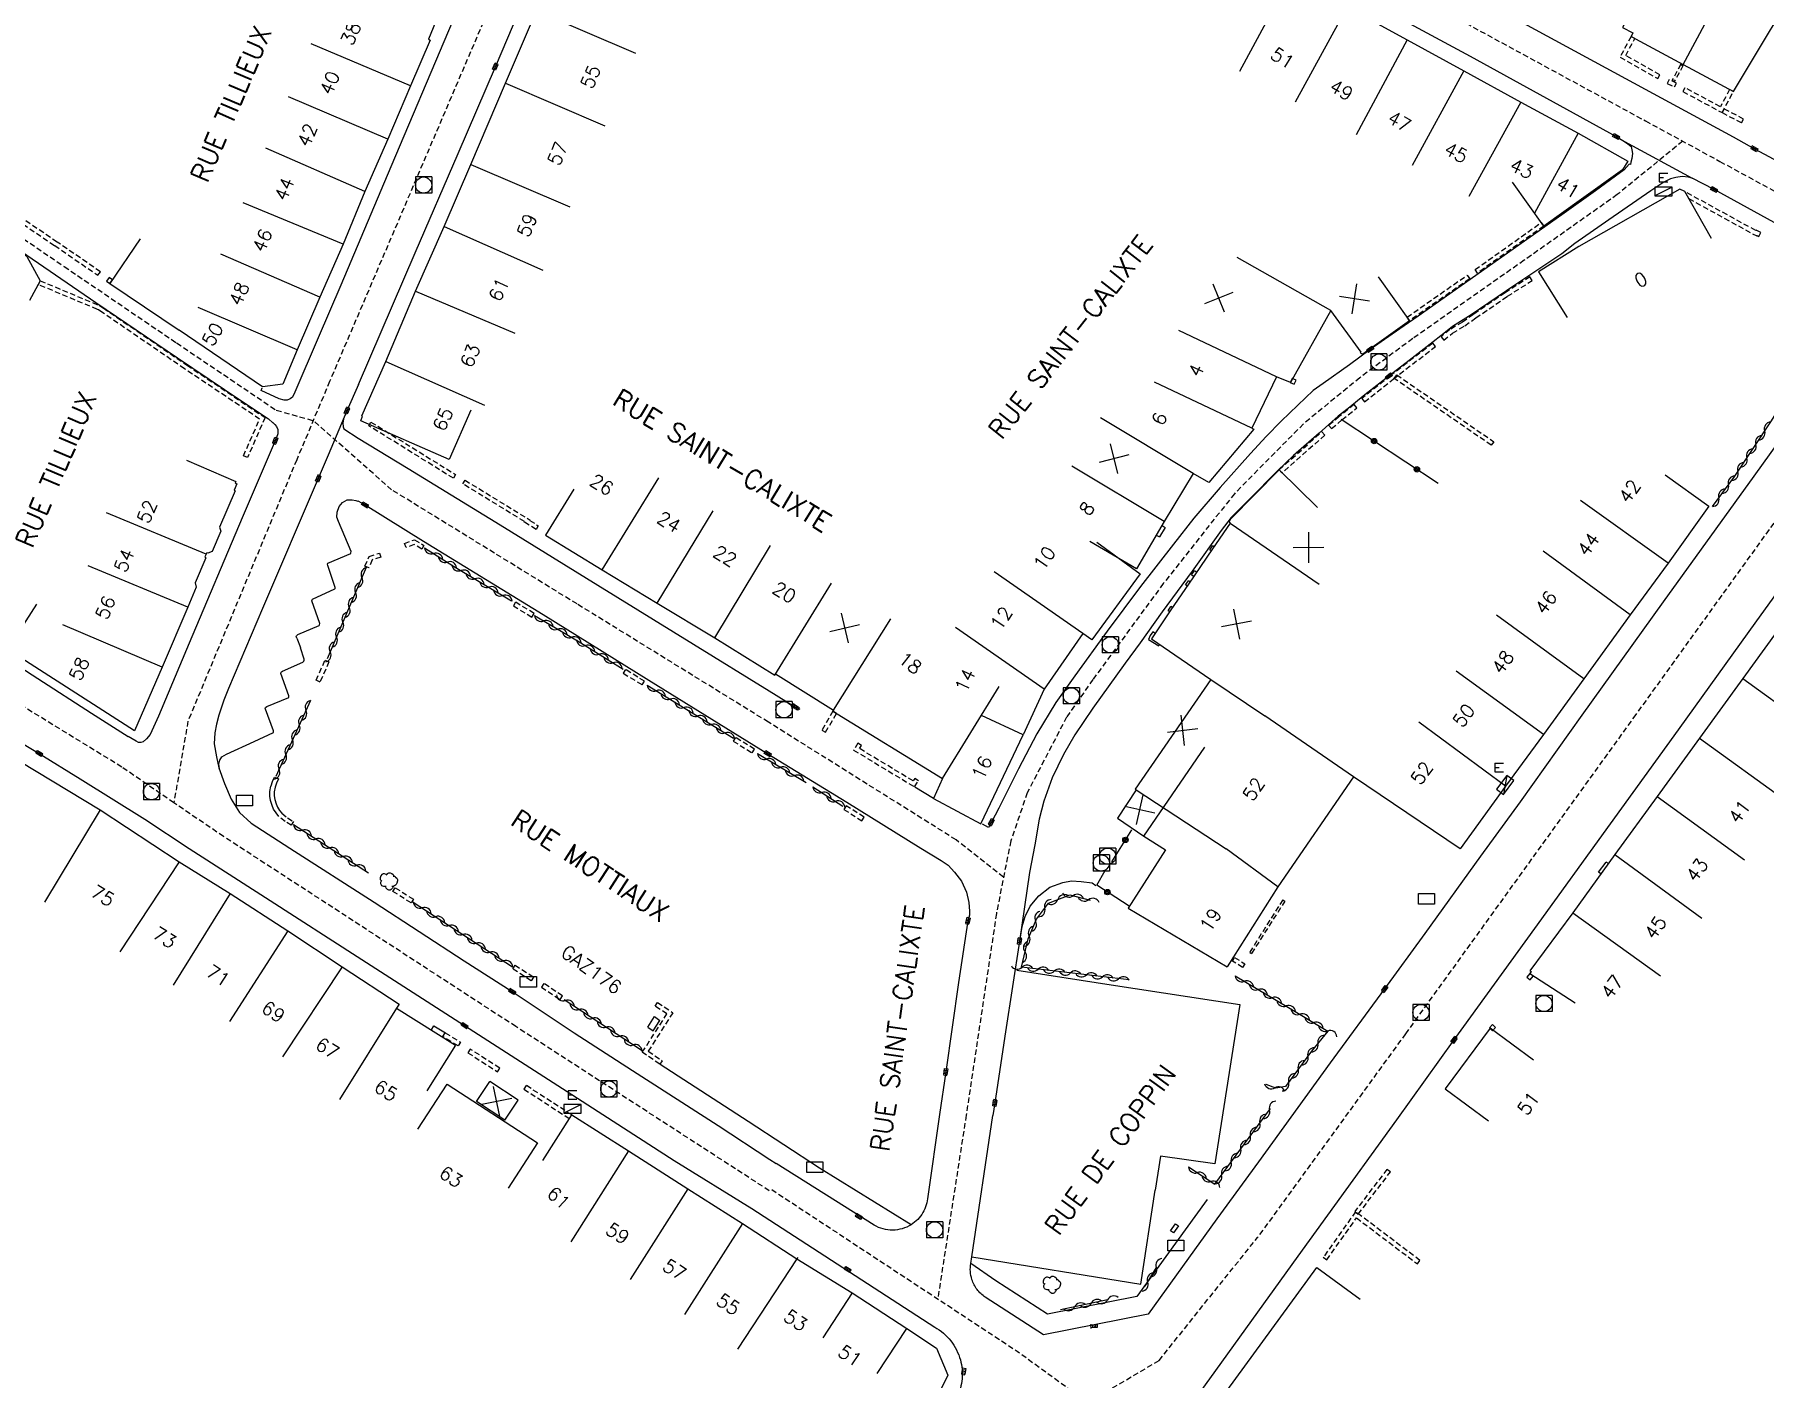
# Model space of a CAD drawing. Header units: millimetres. Extents: x 185000 to 186002, y 127000 to 128000.
# Drawn here: x 185366 to 185526.4, y 127262 to 127386.5 of the extents above; entities that cross this region are included whole.
import ezdxf
from ezdxf.enums import TextEntityAlignment as Align

# ---------------------------------------------------------------- set-up
doc = ezdxf.new("R2010")
doc.units = ezdxf.units.MM
doc.linetypes.add('DASHED', pattern=[0.75, 0.5, -0.25])
doc.layers.get('0').update_dxf_attribs({"linetype": 'CONTINUOUS'})
for name, color, linetype in [('W0001', 6, 'DASHED'), ('W0008', 7, 'CONTINUOUS'), ('W0017', 7, 'CONTINUOUS'), ('W0100', 7, 'CONTINUOUS'), ('W0105', 7, 'CONTINUOUS'), ('W0112', 1, 'DASHED'), ('W0300', 7, 'CONTINUOUS'), ('W0310', 3, 'CONTINUOUS'), ('W0322', 7, 'CONTINUOUS'), ('W0400', 7, 'CONTINUOUS'), ('W0420', 7, 'CONTINUOUS'), ('W0430', 7, 'CONTINUOUS'), ('W0984', 7, 'CONTINUOUS'), ('W0989', 7, 'CONTINUOUS'), ('W0991', 7, 'CONTINUOUS'), ('W1102', 7, 'CONTINUOUS'), ('W1471', 7, 'CONTINUOUS')]:
    doc.layers.add(name, color=color, linetype=linetype)
doc.styles.get("Standard").update_dxf_attribs({"font": 'romans.shx', "width": 0.85})

# ---------------------------------------------------------------- blocks, each defined once
blk = doc.blocks.new('t310o')
at = {"color": 0, "linetype": 'Continuous'}
for centre, start, end in [((-0.5, 0.38), 216.8699, 323.1304), ((0.5, -0.37), 36.8699, 143.1303)]:
    blk.add_arc(centre, 0.625, start, end, dxfattribs=at)
blk = doc.blocks.new('T400')
for p, q in [((-0.15, 0.3), (0.15, 0.3)), ((-0.15, -0.25), (-0.15, 0.3)), ((-0.15, 0.15), (0.15, 0.15)), ((-0.15, 0), (0.15, 0)), ((0.15, 0.3), (0.15, -0.25)), ((-0.15, -0.15), (0.15, -0.15)), ((-0.15, -0.25), (-0.15, -0.3)), ((-0.15, -0.3), (0.15, -0.3)), ((0.15, -0.3), (0.15, -0.25))]:
    blk.add_line(p, q)
blk = doc.blocks.new('T420')
for p, q in [((0.75, 0.75), (-0.75, 0.75)), ((-0.75, 0.75), (-0.75, -0.75)), ((0.75, 0.75), (0.75, -0.75)), ((0.75, -0.75), (-0.75, -0.75))]:
    blk.add_line(p, q)
blk.add_ellipse((0, 0), major_axis=(-0.53, 0.53), ratio=1, start_param=3.926991, end_param=10.210176)
blk = doc.blocks.new('T300')
for p, q in [((-0.8, 0.51), (-0.86, 0.34)), ((-0.86, 0.34), (-0.86, 0.17)), ((-0.86, 0.17), (-0.74, 0.06)), ((-0.69, 0.63), (-0.8, 0.51)), ((-0.8, -0.06), (-0.74, 0.06)), ((-0.74, 0.06), (-0.69, 0.11)), ((-0.57, 0.69), (-0.69, 0.63)), ((-0.46, 0.69), (-0.57, 0.69)), ((-0.29, 0.63), (-0.46, 0.69)), ((-0.29, 0.63), (-0.17, 0.74)), ((-0.23, 0.57), (-0.29, 0.63)), ((-0.17, 0.74), (-0.06, 0.8)), ((-0.06, 0.8), (0.06, 0.8)), ((0.06, 0.8), (0.23, 0.74)), ((0.23, 0.74), (0.34, 0.63)), ((0.34, 0.63), (0.4, 0.51)), ((0.46, 0.46), (0.34, 0.46)), ((0.4, 0.51), (0.4, 0.46)), ((0.57, 0.4), (0.46, 0.46)), ((0.57, 0.4), (0.69, 0.29)), ((0.69, 0.29), (0.74, 0.17)), ((0.74, 0.06), (0.69, -0.17)), ((0.74, 0.17), (0.74, 0.06)), ((-0.8, -0.17), (-0.8, -0.06)), ((-0.8, -0.23), (-0.8, -0.17)), ((-0.74, -0.34), (-0.8, -0.23)), ((-0.69, -0.4), (-0.74, -0.34)), ((-0.51, -0.46), (-0.69, -0.4)), ((-0.4, -0.46), (-0.51, -0.46)), ((-0.4, -0.46), (-0.34, -0.46)), ((-0.34, -0.46), (-0.34, -0.4)), ((-0.34, -0.51), (-0.34, -0.46)), ((-0.29, -0.63), (-0.34, -0.51)), ((-0.17, -0.74), (-0.29, -0.63)), ((-0.06, -0.8), (-0.17, -0.74)), ((0.06, -0.8), (-0.06, -0.8)), ((0.17, -0.74), (0.06, -0.8)), ((0.23, -0.69), (0.17, -0.74)), ((0.29, -0.46), (0.23, -0.46)), ((0.29, -0.63), (0.23, -0.69)), ((0.46, -0.4), (0.29, -0.46)), ((0.34, -0.51), (0.29, -0.63)), ((0.34, -0.51), (0.34, -0.46)), ((0.57, -0.34), (0.46, -0.4)), ((0.63, -0.29), (0.57, -0.34)), ((0.69, -0.17), (0.63, -0.29))]:
    blk.add_line(p, q)
blk = doc.blocks.new('t322o')
at = {"color": 0, "linetype": 'Continuous'}
for radius in [0.25, 0.15]:
    blk.add_circle((0, 0), radius, dxfattribs=at)
blk = doc.blocks.new('T430')
at = {"flags": 128}
for points in [[(-0.4, 2.1), (0.4, 2.1)], [(-0.4, 2.1), (-0.4, 1.3)], [(-0.4, 1.7), (0, 1.7)], [(0.8, 0.8), (-0.8, 0.8)], [(-0.8, 0.8), (-0.8, 0)], [(0.8, 0.8), (-0.8, 0)], [(-0.8, 0), (0.8, 0)], [(-0.4, 1.3), (0.4, 1.3)], [(0.8, 0), (0.8, 0.8)]]:
    blk.add_lwpolyline(points, dxfattribs=at)
blk = doc.blocks.new('t991o')
at = {"color": 0, "linetype": 'Continuous'}
for p, q in [((-1, 1), (1, -1)), ((-1, -1), (1, 1))]:
    blk.add_line(p, q, dxfattribs=at)
blk = doc.blocks.new('*U19')
at = {"flags": 128}
for points in [[(1.04, 2.39), (0.4, 1.91)], [(0.4, 1.91), (0.88, 1.27)], [(0.72, 2.15), (0.96, 1.83)], [(1.04, 2.39), (1.52, 1.75)], [(0.8, 0.8), (-0.8, 0.8)], [(-0.8, 0.8), (-0.8, 0)], [(0.8, 0.8), (-0.8, 0)], [(-0.8, 0), (0.8, 0)], [(0.8, 0), (0.8, 0.8)]]:
    blk.add_lwpolyline(points, dxfattribs=at)
blk = doc.blocks.new('T1471')
at = {"color": 0, "linetype": 'Continuous', "flags": 128}
blk.add_lwpolyline([(-0.75, -0.5), (-0.75, 0.5), (0.75, 0.5), (0.75, -0.5), (-0.75, -0.5)], dxfattribs=at)

msp = doc.modelspace()

# ---------------------------------------------------------------- linework, layer by layer
at = {"layer": 'W0001'}
for points in [[(185462.06, 127521.59), (185460.43, 127518.57), (185458.59, 127513.5), (185450.63, 127493.14), (185439.3, 127464.22), (185427.98, 127436.18), (185422.28, 127422.71), (185413.3, 127401.8), (185409.69, 127392.5), (185393.39, 127354.38), (185390.34, 127347.13), (185380.26, 127322.91), (185378.95, 127315.33)], [(185605.71, 127457.85), (185594.96, 127444.85), (185584.37, 127429.45), (185561.98, 127395.22), (185554.38, 127380.88), (185547.34, 127367.38), (185539.99, 127358.96), (185532.5, 127348.56), (185514.45, 127323.51), (185493.11, 127293.94), (185479.39, 127275.06)], [(185425.13, 127429.45), (185432.62, 127423.54), (185458.34, 127409.52), (185487.52, 127393.66), (185515.34, 127378.53), (185522.25, 127374.77), (185537.33, 127366.56), (185543.67, 127363.17), (185550.44, 127360.2), (185590.54, 127341.95), (185626.59, 127325.59)], [(185287.28, 127416.61), (185293.13, 127415.91), (185299.77, 127411.46), (185314.73, 127401.6), (185331.93, 127390.09), (185342.37, 127382.82), (185356.96, 127373.11), (185368.79, 127365.03), (185379.21, 127357.95), (185388.44, 127351.72), (185391.86, 127350.76)], [(185434.14, 127279.39), (185410.65, 127294.6), (185383.56, 127312.21), (185378.95, 127315.33), (185374.13, 127318.65), (185347.23, 127335.16), (185321.16, 127351.17), (185293.74, 127366.46), (185273.02, 127377.95), (185266.62, 127380.58)], [(185518.8, 127376.65), (185512.74, 127371.7), (185504.11, 127365.61), (185493.78, 127358.36), (185488.88, 127354.73), (185483.65, 127350.45), (185477.25, 127343.98), (185470.66, 127335.66), (185464.14, 127326.77), (185461.69, 127323.27), (185458.05, 127316.27), (185456.52, 127311.81), (185455.19, 127305.09), (185452.39, 127286.4)], [(185455.85, 127308.45), (185451.46, 127311.9), (185434.06, 127322.81), (185416.32, 127333.76), (185399.13, 127344.35), (185391.86, 127350.76)]]:
    msp.add_lwpolyline(points, dxfattribs=at)
at = {"layer": 'W0001', "flags": 128}
for points in [[(185452.39, 127286.4), (185449.75, 127269.37)], [(185434.37, 127279.49), (185457.12, 127264.52), (185481.42, 127246.88), (185548.07, 127199.47), (185563.33, 127188.74)], [(185470.27, 127263.67), (185479.39, 127275.06)], [(185334.95, 127000), (185336.47, 127003.5), (185347.35, 127027.22), (185372.96, 127084.7), (185399.27, 127142.97), (185411.58, 127169.88), (185420.63, 127187.67), (185431.08, 127209.97), (185437.48, 127221.27), (185443.28, 127233.13), (185457.41, 127256.04), (185470.27, 127263.67)]]:
    msp.add_lwpolyline(points, dxfattribs=at)
at = {"layer": 'W0008'}
for p, q in [((185513.42, 127376.62), (185519.69, 127373.21)), ((185390.35, 127330.59), (185390.68, 127329.72))]:
    msp.add_line(p, q, dxfattribs=at)
for points in [[(185365.09, 127415.37), (185372.39, 127411.97), (185378.23, 127409.24), (185387.16, 127405.01), (185397.41, 127400.25), (185405.65, 127396.35), (185406.59, 127395.87), (185406.93, 127395.67), (185407.24, 127395.31), (185407.41, 127394.81), (185407.48, 127394.41), (185407.37, 127393.78), (185404.4, 127386.88), (185399.06, 127374.28), (185394.43, 127363.31), (185392.34, 127358.43), (185390.17, 127353.39), (185389.94, 127352.92), (185389.73, 127352.76), (185389.44, 127352.65), (185389.16, 127352.64), (185388.7, 127352.78), (185387.04, 127353.54), (185387.15, 127353.79)], [(185463.39, 127409.63), (185472.39, 127404.76), (185474.92, 127403.37), (185481.9, 127399.59), (185494.91, 127392.56), (185505.13, 127386.98), (185515.33, 127381.48), (185523.47, 127377.04), (185525.44, 127375.94), (185534.76, 127370.95)], [(185396.07, 127354.09), (185401.33, 127366.31), (185405.3, 127375.52), (185408.75, 127383.55), (185413.23, 127394.1)], [(185489.85, 127389.51), (185499.09, 127384.51), (185512.64, 127377.07), (185513.42, 127376.62), (185513.73, 127376.41), (185514.01, 127376.14), (185514.09, 127375.83), (185514.14, 127375.51), (185514.1, 127375.05), (185513.98, 127374.7), (185513.95, 127374.48), (185513.83, 127374.53), (185513.36, 127373.99), (185512.57, 127373.39), (185510.72, 127372.04), (185507.59, 127369.83), (185501.73, 127365.69), (185494.28, 127360.44), (185492.59, 127359.26), (185489.84, 127357.35), (185487.93, 127355.93), (185485.48, 127354.2), (185484.54, 127353.54), (185483.13, 127352.17), (185481.57, 127350.71), (185480.2, 127349.29), (185478.75, 127347.7), (185475.94, 127344.54), (185473.49, 127341.71), (185471.61, 127339.29), (185468.56, 127335.37), (185465.46, 127331.25), (185462.47, 127327.1), (185460.7, 127324.62), (185458.94, 127321.72), (185457.23, 127318.47), (185455.41, 127314.83), (185454.72, 127313.54), (185454.46, 127313.05), (185453.91, 127313.36)], [(185340.03, 127383.27), (185344.08, 127380.44), (185349.99, 127376.46), (185355.14, 127372.97), (185364.23, 127366.81), (185371.72, 127361.69), (185379.3, 127356.57), (185385.17, 127352.61), (185387.72, 127350.93), (185388.14, 127350.56)], [(185527.91, 127368.77), (185521.71, 127372.16), (185519.69, 127373.21), (185519.33, 127373.31), (185518.76, 127373.38), (185518.17, 127373.28), (185517.68, 127373.17), (185517.06, 127372.84), (185515.86, 127372.04), (185511.94, 127369.37), (185508.79, 127367.15), (185507.59, 127366.22), (185503.23, 127363.29), (185499.19, 127360.54), (185497.46, 127359.48), (185496.65, 127358.81), (185495.39, 127357.83), (185493.44, 127356.32), (185491.57, 127354.88), (185489.34, 127353.14), (185487.78, 127351.88), (185486.88, 127351.17), (185485.1, 127349.59), (185482.74, 127347.52), (185481.23, 127346.11), (185478.64, 127343.48), (185476.96, 127341.77), (185476.01, 127340.56), (185473.32, 127336.79), (185470.55, 127333.02), (185468.51, 127330.17), (185467.12, 127328.27), (185464.13, 127324.1), (185462.45, 127321.65), (185461.4, 127319.82), (185460.36, 127317.64), (185459.58, 127315.49), (185459.14, 127313.83), (185458.74, 127311.44), (185458.27, 127308.88), (185457.33, 127302.52), (185456.04, 127294.11), (185455.04, 127287.52), (185454.86, 127286.35)], [(185536.45, 127361.94), (185536.5, 127361.42), (185536.47, 127361.13), (185536.35, 127360.91), (185535.97, 127360.37), (185532.25, 127355.16), (185525.38, 127345.61), (185517, 127333.96), (185509.46, 127323.47), (185503.73, 127315.42), (185500.06, 127310.4), (185494.91, 127303.24), (185491.17, 127298.09), (185486.13, 127291.24), (185479.47, 127282.06), (185475.63, 127276.79)], [(185318.18, 127356.99), (185324.37, 127353.43), (185327.09, 127351.74), (185332.09, 127348.68), (185338.52, 127344.62), (185343.84, 127341.22), (185352.01, 127335.93), (185360.15, 127330.83), (185366.33, 127326.85), (185371.33, 127323.64), (185374.72, 127321.47)], [(185396.07, 127354.09), (185394.99, 127351.67), (185393.24, 127347.54), (185392.33, 127345.39), (185387.16, 127333.33), (185384.02, 127325.94), (185383.59, 127324.86), (185383.11, 127323.45), (185382.89, 127322.62), (185382.75, 127321.83), (185382.69, 127320.8), (185382.89, 127319.59), (185383.12, 127318.58), (185383.63, 127317.13), (185384.26, 127315.66), (185385.02, 127314.45), (185386.13, 127313.45), (185389.71, 127311.14), (185397.52, 127306.14), (185405.85, 127300.69), (185410.3, 127297.85), (185416.06, 127294.03), (185421.47, 127290.52), (185429.39, 127285.42), (185434.18, 127282.29), (185434.78, 127281.92)], [(185388.12, 127350.57), (185388.32, 127350.4), (185388.46, 127350.21), (185388.59, 127349.92), (185388.58, 127349.53), (185388.47, 127349.2), (185388.35, 127348.89), (185385.28, 127341.74), (185380.36, 127330.12), (185377.53, 127323.36), (185376.77, 127321.66), (185376.41, 127321.27), (185376.11, 127320.98), (185375.88, 127320.93), (185375.68, 127320.92), (185375.46, 127321.06), (185374.72, 127321.47)], [(185394.67, 127350.9), (185394.61, 127350.52), (185394.64, 127350.19), (185394.72, 127350), (185396.03, 127349.14), (185400.67, 127346.33), (185409.19, 127341.08), (185418.26, 127335.5), (185427.11, 127330.03), (185434.13, 127325.72), (185436.57, 127324.21), (185436.98, 127324.01)], [(185483.15, 127273.33), (185485.9, 127277.13), (185492.3, 127285.95), (185497.61, 127293.36), (185505.09, 127303.69), (185512.11, 127313.4), (185518.42, 127322.1), (185525.68, 127332.19), (185534.46, 127344.35)], [(185390.35, 127330.59), (185390.3, 127330.75), (185390.31, 127330.81), (185390.39, 127330.88), (185390.45, 127330.92), (185392.42, 127331.78), (185392.45, 127331.84), (185392.49, 127331.95), (185391.75, 127334.05), (185391.77, 127334.14), (185391.81, 127334.2), (185393.87, 127335.17), (185393.91, 127335.21), (185393.89, 127335.3), (185393.21, 127337.34), (185393.19, 127337.45), (185393.22, 127337.54), (185395.34, 127338.45), (185395.36, 127338.5), (185395.38, 127338.63), (185394.2, 127341.4), (185394.06, 127341.81), (185394.1, 127342.26), (185394.26, 127342.79), (185394.59, 127343.16), (185395.01, 127343.4), (185395.49, 127343.4), (185395.83, 127343.34), (185395.99, 127343.3)], [(185396, 127343.32), (185396.67, 127342.95), (185402.08, 127339.59), (185413.17, 127332.78), (185422.99, 127326.7), (185434.01, 127319.89), (185441.34, 127315.41), (185448.2, 127311.13), (185450.06, 127309.99), (185450.71, 127309.55), (185451.32, 127308.9), (185451.96, 127308.07), (185452.43, 127307.06), (185452.63, 127306.09), (185452.7, 127305.3), (185452.69, 127304.92), (185452.55, 127304.41), (185451.69, 127298.69), (185450.49, 127290.4), (185449.92, 127286.45)], [(185383.19, 127318.5), (185383.13, 127318.92), (185383.22, 127319.29), (185383.41, 127319.59), (185383.82, 127319.85), (185386.39, 127321.01), (185388.18, 127321.85), (185388.2, 127321.9), (185388.19, 127322), (185387.43, 127324), (185387.42, 127324.08), (185387.45, 127324.18), (185387.56, 127324.25), (185389.6, 127325.11), (185389.6, 127325.15), (185389.61, 127325.26), (185388.86, 127327.32), (185388.89, 127327.44), (185388.92, 127327.48), (185389.03, 127327.53), (185390.92, 127328.38), (185391.01, 127328.46), (185391.04, 127328.54), (185391.03, 127328.65), (185390.68, 127329.71)], [(185355.8, 127326.3), (185366.48, 127319.91), (185370.26, 127317.55), (185376.26, 127313.82), (185380.38, 127311.11), (185387.46, 127306.57), (185396.38, 127300.82), (185405.9, 127294.69), (185415.39, 127288.59), (185425.31, 127282.18), (185432.51, 127277.74)], [(185457.41, 127302.88), (185457.59, 127303.86), (185457.86, 127304.79), (185458.33, 127305.77), (185459.13, 127306.73), (185460.14, 127307.51), (185461.34, 127307.96), (185462.15, 127308.12), (185463.05, 127308.05), (185464.06, 127307.92), (185464.4, 127307.67)], [(185457.08, 127299.84), (185465.84, 127298.47), (185477.75, 127296.65), (185476.53, 127288.76), (185475.42, 127281.89), (185470.39, 127282.58), (185469.89, 127279.43)], [(185438.8, 127281.47), (185432.17, 127285.8), (185424.01, 127291.09)]]:
    msp.add_lwpolyline(points, dxfattribs=at)
at = {"layer": 'W0008', "flags": 128}
for points in [[(185449.92, 127286.45), (185448.82, 127278.85)], [(185452.82, 127272.65), (185452.9, 127273.25), (185454.86, 127286.35)], [(185443.86, 127276.2), (185434.78, 127281.92)], [(185432.51, 127277.74), (185449.47, 127266.75)], [(185475.63, 127276.79), (185469.25, 127267.95), (185459.55, 127266.03), (185454.16, 127269.53)], [(185564.63, 127191.05), (185552.02, 127200.05), (185528.23, 127216.99), (185505.99, 127232.85), (185472.57, 127256.81), (185472.32, 127257.76), (185472.35, 127258.3), (185483.15, 127273.33)]]:
    msp.add_lwpolyline(points, dxfattribs=at)
for points in [[(185448.82, 127278.85, -0.120365), (185448.37, 127277.36, -0.120365), (185447.29, 127276.24, -0.137792), (185445.58, 127275.74, -0.137792), (185443.86, 127276.2)], [(185454.16, 127269.53, -0.08441), (185453.4, 127270.24, -0.08441), (185452.92, 127271.16, -0.060562), (185452.78, 127271.9, -0.060562), (185452.82, 127272.65)], [(185449.47, 127266.75, -0.099141), (185450.96, 127265.47, -0.099141), (185451.85, 127263.71, -0.08861), (185452.01, 127261.96, -0.08861), (185451.55, 127260.26)]]:
    msp.add_lwpolyline(points, format="xyb", dxfattribs=at)
at = {"layer": 'W0017'}
msp.add_line((185447.29, 127276.24), (185438.8, 127281.47), dxfattribs=at)
at = {"layer": 'W0017', "flags": 128}
for points in [[(185452.9, 127273.25), (185468.57, 127270.73), (185469.89, 127279.43)], [(185474.74, 127278.59), (185468.2, 127269.6), (185459.92, 127267.96), (185455.15, 127271.05), (185452.82, 127272.65)]]:
    msp.add_lwpolyline(points, dxfattribs=at)
at = {"layer": 'W0100'}
for p, q in [((185521.47, 127367.64), (185518.99, 127371.98)), ((185467.41, 127305.56), (185476.58, 127300.13)), ((185422.88, 127294.56), (185423.37, 127294.21)), ((185423.37, 127294.21), (185423.99, 127295.17)), ((185407, 127287.65), (185408.24, 127289.51)), ((185409.64, 127285.93), (185407, 127287.65))]:
    msp.add_line(p, q, dxfattribs=at)
for points in [[(185365.63, 127414.16), (185372.67, 127410.78), (185378.24, 127408.05), (185383.47, 127405.59), (185388.85, 127403.05), (185394.43, 127400.47), (185399.44, 127397.99), (185402.45, 127396.54), (185404.51, 127395.57), (185405.51, 127393.02), (185403.49, 127388.35), (185402.55, 127386.09), (185402.7, 127386.01), (185400.89, 127381.76), (185398.78, 127376.82), (185396.64, 127371.97), (185394.63, 127367.11), (185392.47, 127362.18), (185390.38, 127357.3), (185389.06, 127354.13), (185387.16, 127353.88), (185379.44, 127359.12), (185379.44, 127359.12)], [(185515.51, 127391.63), (185513.22, 127387.18), (185514.19, 127386.68), (185514.01, 127386.35), (185518.85, 127383.75), (185523.5, 127381.24), (185530.53, 127392.96), (185538.89, 127388.4), (185541.29, 127392.79)], [(185406.48, 127351.73), (185404.48, 127347.14), (185396.28, 127350.72), (185396.45, 127351.16), (185396.37, 127351.19), (185398.6, 127356.23), (185401.35, 127362.75), (185404.01, 127368.74), (185406.47, 127374.49), (185409.7, 127382.02), (185412.55, 127388.71)], [(185487.69, 127389.05), (185493.26, 127386.05), (185498.52, 127383.18), (185503.81, 127380.27), (185509.1, 127377.38), (185513.71, 127374.8), (185513.22, 127374), (185509.19, 127371.12), (185505.92, 127368.78), (185503.02, 127372.85)], [(185337.14, 127379.1), (185340.02, 127383.2), (185342.34, 127381.57), (185348.59, 127377.33), (185346.7, 127374.61), (185347.9, 127373.71), (185357.09, 127367.42), (185358.99, 127370.24), (185365.23, 127366.06), (185365.31, 127365.96), (185366.56, 127363.71), (185365.57, 127361.88)], [(185518.99, 127371.98), (185518.52, 127372.21), (185509.18, 127366.88), (185505.43, 127364.54), (185508.08, 127360.3)], [(185375.83, 127367.61), (185373.02, 127363.47), (185379.43, 127359.13)], [(185490.57, 127364.08), (185493.48, 127360.01), (185489.14, 127356.92), (185489.05, 127356.93), (185488.99, 127356.95), (185488.93, 127357.06), (185489, 127357.1), (185486.2, 127360.95), (185482.44, 127354.28), (185481.14, 127354.82), (185478.88, 127350.05), (185479.06, 127349.95), (185474.88, 127345.01), (185473.42, 127345.86), (185470.75, 127341.4), (185468.17, 127337.02), (185463.86, 127339.56)], [(185572.31, 127343.7), (185566.29, 127346.49), (185561.13, 127348.92), (185555.25, 127351.55), (185546.94, 127355.32), (185544.49, 127354.73), (185540.75, 127349.52), (185536.65, 127343.78), (185532.48, 127338.07), (185528.46, 127332.49), (185524.38, 127326.86), (185520.37, 127321.33), (185516.43, 127315.93), (185512.51, 127310.56), (185508.62, 127305.14), (185504.64, 127299.78), (185504.76, 127299.71), (185504.64, 127299.53), (185508.83, 127296.8)], [(185309.66, 127346.23), (185312.17, 127350.55), (185317.74, 127347.32), (185320.34, 127345.76), (185324.26, 127343.46), (185331.4, 127339.13), (185340.67, 127333.6), (185346.3, 127330.16), (185352.27, 127326.61), (185358.19, 127323.06), (185364.7, 127319.16), (185372.11, 127314.7), (185379.44, 127309.87), (185384.17, 127306.93), (185389.53, 127303.47), (185394.55, 127300.15), (185399.83, 127296.68), (185399.6, 127296.31), (185405.05, 127292.89), (185402.4, 127288.65)], [(185380.11, 127347.09), (185384.69, 127345.1), (185384.64, 127344.98), (185384.79, 127344.9), (185384.53, 127344.3), (185384.64, 127344.25), (185383.17, 127340.88), (185383.3, 127340.51), (185382.5, 127338.63), (185382.11, 127338.48), (185382, 127338.49), (185381.95, 127338.37), (185381.83, 127338.12), (185381.91, 127338.05), (185380.93, 127335.72), (185381.02, 127335.33), (185380.24, 127333.46), (185377.87, 127327.9), (185375.31, 127322.02), (185363.56, 127329.54), (185366.26, 127333.75)], [(185484.96, 127342.7), (185481.4, 127346.2), (185476.86, 127341.59), (185476.72, 127341.4), (185476.86, 127341.25), (185475.23, 127338.87), (185472.98, 127335.59), (185471.37, 127333.22), (185469.56, 127330.53), (185475.07, 127326.77), (185468.06, 127316.59), (185468.13, 127316.54), (185466.41, 127313.91), (185468.84, 127312.24), (185470.87, 127310.99), (185467.41, 127305.56)], [(185517.16, 127345.73), (185521.23, 127342.82), (185517.46, 127337.55), (185513.93, 127332.75), (185509.65, 127326.84), (185505.9, 127321.68), (185502.39, 127316.88), (185498.18, 127311.08), (185488.3, 127317.74), (185481.28, 127307.54), (185476.58, 127300.13)], [(185416.03, 127344.41), (185413.41, 127340.15), (185418.66, 127336.92), (185423.76, 127333.83), (185429.08, 127330.61), (185434.65, 127327.17), (185434.73, 127327.29), (185440.09, 127323.92), (185440.03, 127323.82), (185450.2, 127317.58), (185449.36, 127315.74), (185453.74, 127313.39), (185457.66, 127321.65)], [(185464.5, 127339.5), (185468.53, 127336.54), (185464.02, 127330.43), (185463.2, 127331.03), (185459.61, 127325.87), (185457.66, 127321.65)], [(185422.88, 127294.56), (185423.5, 127295.52), (185423.99, 127295.17)], [(185504.96, 127291.49), (185500.95, 127294.46), (185496.78, 127288.83), (185500.8, 127285.86)], [(185401.55, 127285.08), (185404.28, 127289.27), (185412.65, 127283.82), (185409.93, 127279.63)], [(185409.64, 127285.93), (185410.87, 127287.79), (185408.24, 127289.51)], [(185413.16, 127282.18), (185415.83, 127286.41), (185421.08, 127283.09), (185426.6, 127279.58), (185431.67, 127276.36), (185436.68, 127273.07)]]:
    msp.add_lwpolyline(points, dxfattribs=at)
at = {"layer": 'W0100', "flags": 128}
msp.add_lwpolyline([(185471.8, 127276.33), (185472.07, 127276.13), (185471.6, 127275.48), (185471.32, 127275.68)], close=True, dxfattribs=at)
for points in [[(185436.77, 127273.21), (185436.68, 127273.07), (185441.82, 127269.94), (185446.88, 127266.63), (185449.64, 127264.8), (185450.7, 127262.31), (185445.58, 127251.89), (185441.09, 127254.09)], [(185513.95, 127235.07), (185511.07, 127230.98), (185505.11, 127235.17), (185500.56, 127238.38), (185494.68, 127242.54), (185491.03, 127245.14), (185489.03, 127246.73), (185484.25, 127250.09), (185479.48, 127253.46), (185474.03, 127257.41), (185484.88, 127272.29), (185488.92, 127269.35)]]:
    msp.add_lwpolyline(points, dxfattribs=at)
at = {"layer": 'W0105'}
for p, q in [((185470.84, 127340.86), (185470.31, 127339.98)), ((185470.54, 127341.04), (185470.84, 127340.86)), ((185470.01, 127340.15), (185470.31, 127339.98)), ((185474.96, 127338.79), (185475.22, 127339.15)), ((185475.1, 127338.69), (185474.96, 127338.79)), ((185475.36, 127339.06), (185475.22, 127339.15)), ((185472.71, 127335.54), (185472.98, 127335.91)), ((185472.87, 127335.43), (185472.71, 127335.54)), ((185473.13, 127335.81), (185472.98, 127335.91)), ((185473.27, 127336.45), (185473.54, 127336.84)), ((185473.47, 127336.31), (185473.27, 127336.45)), ((185473.74, 127336.7), (185473.54, 127336.84)), ((185471.11, 127333.13), (185471.36, 127333.52)), ((185471.25, 127333.04), (185471.11, 127333.13)), ((185471.5, 127333.42), (185471.36, 127333.52)), ((185470.31, 127330.01), (185470.23, 127329.89)), ((185449.37, 127315.73), (185447.62, 127316.8)), ((185510.99, 127308.92), (185511.72, 127309.85)), ((185511.91, 127309.72), (185511.72, 127309.85)), ((185511.21, 127308.76), (185510.99, 127308.92)), ((185402.82, 127294.29), (185403.06, 127294.67)), ((185403.06, 127294.67), (185404.12, 127294.03))]:
    msp.add_line(p, q, dxfattribs=at)
msp.add_lwpolyline([(185469.88, 127331.05), (185469.68, 127331.17), (185469.45, 127330.84), (185469.3, 127330.47), (185470.23, 127329.89)], dxfattribs=at)
at = {"layer": 'W0112'}
for p, q in [((185514.01, 127386.34), (185512.99, 127384.44)), ((185512.99, 127384.44), (185516.48, 127382.45)), ((185518.82, 127383.64), (185518.02, 127382.17)), ((185518.63, 127383.77), (185518.82, 127383.64)), ((185517.37, 127382), (185518.05, 127381.67)), ((185518.05, 127381.67), (185518.23, 127382.02)), ((185518.82, 127381.24), (185522.45, 127379.29)), ((185522.45, 127379.29), (185523.5, 127381.24)), ((185522.45, 127379.29), (185524.25, 127378.35)), ((185524.25, 127378.35), (185524.44, 127378.7)), ((185361.86, 127371.04), (185367.91, 127366.97)), ((185525.57, 127368.37), (185518.99, 127371.98)), ((185505.92, 127368.78), (185499.79, 127364.43)), ((185367.91, 127366.97), (185371.91, 127364.22)), ((185499.79, 127364.43), (185499.56, 127364.75)), ((185372.72, 127363.67), (185373.02, 127363.47)), ((185373.02, 127363.47), (185373.25, 127363.8)), ((185499.06, 127363.9), (185493.48, 127360.01)), ((185493.48, 127360.01), (185493.25, 127360.34)), ((185495.64, 127357.93), (185491.71, 127354.92)), ((185497.23, 127359.19), (185496.4, 127358.53)), ((185491.71, 127354.92), (185489.06, 127352.8)), ((185492.07, 127354.66), (185492.3, 127354.99)), ((185482.43, 127354.29), (185482.79, 127354.12)), ((185482.79, 127354.12), (185482.96, 127354.49)), ((185501.06, 127348.47), (185492.07, 127354.66)), ((185488.35, 127352.24), (185486.97, 127351.13)), ((185387.4, 127351.04), (185385.77, 127347.32)), ((185397.01, 127350.28), (185397.22, 127350.62)), ((185404.86, 127345.41), (185397.01, 127350.28)), ((185486.97, 127351.13), (185486, 127350.31)), ((185481.4, 127346.2), (185485.36, 127349.71)), ((185485.36, 127349.71), (185485.63, 127349.41)), ((185411.44, 127341.4), (185405.73, 127344.89)), ((185400.33, 127339.36), (185401.26, 127339.72)), ((185401.26, 127339.72), (185402.13, 127339.19)), ((185396.66, 127337.26), (185397.04, 127338.17)), ((185397.04, 127338.17), (185398, 127338.48)), ((185410.63, 127333.93), (185410.42, 127333.59)), ((185412.34, 127332.88), (185410.63, 127333.93)), ((185392.13, 127326.69), (185392.97, 127328.56)), ((185392.97, 127328.56), (185393.33, 127328.4)), ((185420.82, 127327.68), (185420.61, 127327.34)), ((185422.58, 127326.6), (185420.82, 127327.68)), ((185440.03, 127323.82), (185439.02, 127322.07)), ((185431, 127321.39), (185430.79, 127321.05)), ((185432.77, 127320.31), (185431, 127321.39)), ((185439.02, 127322.07), (185439.36, 127321.87)), ((185388.09, 127317.31), (185388.28, 127317.72)), ((185447.61, 127316.81), (185447.96, 127317.38)), ((185441.26, 127315.06), (185441.05, 127314.72)), ((185442.93, 127314.02), (185441.26, 127315.06)), ((185399.26, 127307.13), (185399.47, 127307.47)), ((185400.94, 127306.06), (185399.26, 127307.13)), ((185481.74, 127306.35), (185478.66, 127301.48)), ((185410.37, 127299.94), (185410.58, 127300.28)), ((185477.06, 127300.66), (185477.26, 127301)), ((185478.01, 127300.08), (185477.06, 127300.66)), ((185478.66, 127301.48), (185478.84, 127301.37)), ((185412.07, 127298.85), (185410.37, 127299.94)), ((185504.64, 127299.53), (185504.35, 127299.18)), ((185504.35, 127299.18), (185504.66, 127298.93)), ((185413.02, 127298.26), (185414.75, 127297.11)), ((185414.75, 127297.11), (185414.97, 127297.44)), ((185424.65, 127295.77), (185423.56, 127296.49)), ((185404.11, 127294.03), (185405.51, 127293.15)), ((185501.17, 127294.78), (185500.89, 127294.48)), ((185500.89, 127294.48), (185501.18, 127294.2)), ((185405.51, 127293.15), (185405.29, 127292.81)), ((185406.42, 127292.52), (185406.21, 127292.18)), ((185409.16, 127290.75), (185406.42, 127292.52)), ((185411.62, 127289.14), (185411.4, 127288.8)), ((185415.83, 127286.41), (185411.62, 127289.14)), ((185491.39, 127281.37), (185488.4, 127277.46)), ((185488.48, 127277.45), (185485.49, 127273.22)), ((185488.4, 127277.46), (185488.72, 127277.22)), ((185494.45, 127272.93), (185488.48, 127277.45))]:
    msp.add_line(p, q, dxfattribs=at)
for points in [[(185513.52, 127384.59), (185514.36, 127386.15), (185514.01, 127386.34)], [(185516.48, 127382.45), (185516.68, 127382.8), (185513.52, 127384.59)], [(185518.63, 127383.77), (185517.83, 127382.31), (185518.02, 127382.17)], [(185518.23, 127382.02), (185517.54, 127382.36), (185517.37, 127382)], [(185522.29, 127379.84), (185519.01, 127381.6), (185518.82, 127381.24)], [(185523.5, 127381.24), (185523.15, 127381.43), (185522.29, 127379.84)], [(185524.44, 127378.7), (185522.64, 127379.64), (185522.45, 127379.29)], [(185368.13, 127367.3), (185362.09, 127371.37), (185361.86, 127371.04)], [(185519.37, 127371.32), (185525.66, 127367.86), (185525.7, 127367.9)], [(185499.56, 127364.75), (185505.69, 127369.11), (185505.92, 127368.78)], [(185526.04, 127368.17), (185525.61, 127368.41), (185525.57, 127368.37)], [(185525.7, 127367.9), (185525.85, 127367.82), (185526.04, 127368.17)], [(185371.91, 127364.22), (185372.14, 127364.55), (185368.13, 127367.3)], [(185371.87, 127361.06), (185366.4, 127363.35), (185366.56, 127363.72)], [(185366.56, 127363.72), (185372.04, 127361.42), (185372.16, 127361.36), (185372.41, 127361.19), (185380.18, 127355.88), (185387.4, 127351.04)], [(185373.25, 127363.8), (185372.95, 127364), (185372.72, 127363.67)], [(185493.25, 127360.34), (185498.83, 127364.23), (185499.06, 127363.9)], [(185504.64, 127364.07), (185502.34, 127362.6), (185499.4, 127360.6), (185498.38, 127359.88), (185497.23, 127359.19)], [(185502.56, 127362.27), (185504.85, 127363.73), (185504.64, 127364.07)], [(185496.4, 127358.53), (185496.65, 127358.21), (185497.46, 127358.86), (185498.6, 127359.54), (185499.63, 127360.27), (185502.56, 127362.27)], [(185385.77, 127347.32), (185385.4, 127347.48), (185386.9, 127350.89), (185379.95, 127355.55), (185372.19, 127360.86), (185371.96, 127361.02), (185371.87, 127361.06)], [(185491.96, 127354.6), (185495.88, 127357.62), (185495.64, 127357.93)], [(185492.3, 127354.99), (185501.28, 127348.8), (185501.06, 127348.47)], [(185482.96, 127354.49), (185482.6, 127354.65), (185482.43, 127354.29)], [(185489.06, 127352.8), (185489.31, 127352.49), (185491.96, 127354.6)], [(185487.22, 127350.83), (185488.6, 127351.93), (185488.35, 127352.24)], [(185397.22, 127350.62), (185405.07, 127345.75), (185404.86, 127345.41)], [(185486, 127350.31), (185486.26, 127350.01), (185487.22, 127350.83)], [(185485.63, 127349.41), (185481.66, 127345.9), (185481.4, 127346.2)], [(185405.73, 127344.89), (185405.94, 127345.23), (185411.97, 127341.54), (185411.94, 127341.5)], [(185412.52, 127340.67), (185411.42, 127341.35), (185411.44, 127341.4)], [(185411.94, 127341.5), (185412.73, 127341.01), (185412.52, 127340.67)], [(185401.22, 127339.28), (185400.47, 127338.99), (185400.33, 127339.36)], [(185402.13, 127339.19), (185401.92, 127338.85), (185401.22, 127339.28)], [(185397.33, 127337.85), (185397.03, 127337.11), (185396.66, 127337.26)], [(185398, 127338.48), (185398.12, 127338.1), (185397.33, 127337.85)], [(185410.42, 127333.59), (185412.13, 127332.54), (185412.34, 127332.88)], [(185393.33, 127328.4), (185392.5, 127326.53), (185392.13, 127326.69)], [(185420.61, 127327.34), (185422.37, 127326.26), (185422.58, 127326.6)], [(185439.36, 127321.87), (185440.38, 127323.62), (185440.03, 127323.82)], [(185430.79, 127321.05), (185432.56, 127319.97), (185432.77, 127320.31)], [(185442.36, 127320.86), (185441.95, 127320.23), (185447.61, 127316.81)], [(185442.51, 127320.36), (185442.7, 127320.64), (185442.36, 127320.86)], [(185447.96, 127317.38), (185447.62, 127317.59), (185447.47, 127317.36), (185442.51, 127320.36)], [(185389.83, 127313.25), (185389.26, 127313.61), (185388.69, 127314.08), (185388.42, 127314.4), (185388.2, 127314.75), (185388.06, 127315.09), (185387.92, 127315.55), (185387.86, 127315.95), (185387.86, 127316.39), (185387.96, 127316.91), (185388.09, 127317.31)], [(185388.28, 127317.72), (185388.65, 127317.56), (185388.47, 127317.16), (185388.35, 127316.8), (185388.26, 127316.35), (185388.26, 127315.98), (185388.31, 127315.64), (185388.44, 127315.23), (185388.56, 127314.94), (185388.75, 127314.63), (185388.97, 127314.37), (185389.49, 127313.93)], [(185441.05, 127314.72), (185442.71, 127313.68), (185442.93, 127314.02)], [(185389.49, 127313.93), (185390.05, 127313.59), (185389.83, 127313.25)], [(185399.47, 127307.47), (185401.16, 127306.4), (185400.94, 127306.06)], [(185481.74, 127306.35), (185481.93, 127306.23), (185478.84, 127301.37)], [(185410.58, 127300.28), (185412.29, 127299.19), (185412.07, 127298.85)], [(185477.26, 127301), (185478.22, 127300.42), (185478.01, 127300.08)], [(185414.97, 127297.44), (185413.25, 127298.59), (185413.02, 127298.26)], [(185504.66, 127298.93), (185504.94, 127299.27), (185504.64, 127299.53)], [(185423.98, 127291.11), (185422.37, 127292.22), (185424.65, 127295.77)], [(185423.56, 127296.49), (185423.78, 127296.83), (185425.2, 127295.89), (185422.92, 127292.33)], [(185405.29, 127292.81), (185403.89, 127293.69), (185404.11, 127294.03)], [(185501.18, 127294.2), (185501.46, 127294.51), (185501.17, 127294.78)], [(185406.21, 127292.18), (185408.95, 127290.41), (185409.16, 127290.75)], [(185422.92, 127292.33), (185424.21, 127291.44), (185423.98, 127291.11)], [(185411.4, 127288.8), (185415.62, 127286.07), (185415.83, 127286.41)], [(185488.72, 127277.22), (185491.71, 127281.13), (185491.39, 127281.37)], [(185485.49, 127273.22), (185485.82, 127272.99), (185488.57, 127276.88)], [(185488.57, 127276.88), (185494.21, 127272.61), (185494.45, 127272.93)]]:
    msp.add_lwpolyline(points, dxfattribs=at)
at = {"layer": 'W0310'}
for p, q in [((185396.77, 127337.13), (185393.15, 127328.67)), ((185391.61, 127324.81), (185388.39, 127317.79)), ((185433.04, 127319.9), (185437.55, 127317.23)), ((185438.18, 127316.82), (185440.97, 127315.03)), ((185390.03, 127313.33), (185397, 127308.84)), ((185401.13, 127306.14), (185410.35, 127300.13)), ((185422.36, 127292.35), (185415.12, 127297.09))]:
    msp.add_line(p, q, dxfattribs=at)
for points in [[(185521.56, 127342.8), (185523.62, 127345.59), (185527.03, 127350.73), (185530.33, 127356.08), (185531.8, 127358.85), (185533.75, 127363.22)], [(185402.17, 127338.96), (185404.88, 127337.28), (185410.24, 127334.06)], [(185412.37, 127332.68), (185416.41, 127330.33), (185420.61, 127327.73)], [(185422.82, 127326.23), (185426.35, 127324.09), (185430.82, 127321.34)], [(185467.5, 127298.92), (185457.52, 127300.11), (185458.13, 127302.72), (185458.91, 127304.54), (185460.02, 127306.04), (185462, 127306.8), (185463.89, 127306.31)], [(185477.31, 127299.29), (185482.27, 127296.38), (185485.92, 127294.17), (185484.41, 127292.33), (185481.97, 127289.04), (185481.1, 127288.9), (185480.19, 127289.24)], [(185472.99, 127281.61), (185475.44, 127279.99), (185480.61, 127287.02)]]:
    msp.add_lwpolyline(points, dxfattribs=at)
at = {"layer": 'W0310', "flags": 128}
for points in [[(185470.01, 127272.27), (185468.96, 127270.54)], [(185465.49, 127269.29), (185461.12, 127268.36)]]:
    msp.add_lwpolyline(points, dxfattribs=at)
at = {"layer": 'W0322'}
for p, q in [((185496.14, 127344.93), (185487.16, 127350.87)), ((185465.89, 127309.88), (185467.73, 127312.82))]:
    msp.add_line(p, q, dxfattribs=at)
msp.add_lwpolyline([(185467.48, 127305.77), (185464.5, 127307.69), (185465.26, 127309.07)], dxfattribs=at)
at = {"layer": 'W1102'}
for p, q in [((185482.46, 127391.91), (185477.71, 127383.11)), ((185518.85, 127383.75), (185523.58, 127392.57)), ((185412.55, 127388.71), (185421.75, 127384.79)), ((185487.69, 127389.05), (185482.89, 127380.27)), ((185400.89, 127381.76), (185391.68, 127385.68)), ((185493.26, 127386.05), (185488.52, 127377.24)), ((185409.7, 127382.02), (185418.89, 127378.08)), ((185498.52, 127383.18), (185493.73, 127374.4)), ((185398.78, 127376.82), (185389.58, 127380.75)), ((185503.81, 127380.27), (185498.99, 127371.51)), ((185509.1, 127377.38), (185505.06, 127369.99)), ((185396.64, 127371.97), (185387.49, 127376.01)), ((185406.47, 127374.49), (185415.66, 127370.56)), ((185394.63, 127367.11), (185385.39, 127370.93)), ((185404.01, 127368.74), (185413.15, 127364.68)), ((185392.47, 127362.18), (185383.31, 127366.18)), ((185486.2, 127360.95), (185477.49, 127365.86)), ((185401.35, 127362.75), (185410.56, 127358.87)), ((185390.38, 127357.3), (185381.19, 127361.24)), ((185481.14, 127354.82), (185472.1, 127359.1)), ((185398.6, 127356.23), (185407.74, 127352.19)), ((185478.88, 127350.05), (185469.84, 127354.32)), ((185473.42, 127345.86), (185464.85, 127351)), ((185418.66, 127336.92), (185423.9, 127345.44)), ((185470.75, 127341.4), (185462.17, 127346.54)), ((185381.95, 127338.37), (185372.71, 127342.2)), ((185423.76, 127333.83), (185428.95, 127342.38)), ((185517.46, 127337.55), (185509.32, 127343.36)), ((185476.86, 127341.25), (185485.11, 127335.59)), ((185429.08, 127330.61), (185434.26, 127339.17)), ((185513.93, 127332.75), (185505.88, 127338.67)), ((185380.24, 127333.46), (185371.01, 127337.31)), ((185434.65, 127327.17), (185439.91, 127335.68)), ((185463.2, 127331.03), (185454.99, 127336.74)), ((185440.09, 127323.92), (185445.41, 127332.38)), ((185509.65, 127326.84), (185501.55, 127332.71)), ((185377.87, 127327.9), (185368.67, 127331.82)), ((185459.61, 127325.87), (185451.4, 127331.58)), ((185505.9, 127321.68), (185497.81, 127327.55)), ((185450.2, 127317.58), (185455.44, 127326.1)), ((185475.07, 127326.77), (185480.07, 127323.41)), ((185524.38, 127326.86), (185532.48, 127320.99)), ((185457.66, 127321.65), (185453.8, 127323.44)), ((185488.3, 127317.74), (185480.07, 127323.41)), ((185502.39, 127316.88), (185494.33, 127322.8)), ((185520.37, 127321.33), (185528.47, 127315.46)), ((185468.84, 127312.24), (185474.5, 127320.49)), ((185468.13, 127316.54), (185476.49, 127311.06)), ((185372.11, 127314.7), (185366.95, 127306.14)), ((185516.43, 127315.93), (185524.52, 127310.04)), ((185379.44, 127309.87), (185373.93, 127301.52)), ((185481.28, 127307.54), (185476.49, 127311.06)), ((185512.51, 127310.56), (185520.58, 127304.66)), ((185384.17, 127306.93), (185378.88, 127298.44)), ((185508.62, 127305.14), (185516.75, 127299.31)), ((185389.53, 127303.47), (185384.11, 127295.07)), ((185394.55, 127300.15), (185389.02, 127291.81)), ((185399.6, 127296.31), (185394.29, 127287.83)), ((185421.08, 127283.09), (185415.74, 127274.64)), ((185426.6, 127279.58), (185421.24, 127271.15)), ((185431.67, 127276.36), (185426.29, 127267.92)), ((185436.68, 127273.07), (185431.2, 127264.71)), ((185441.82, 127269.94), (185439.1, 127265.75)), ((185444.13, 127262.46), (185446.88, 127266.63))]:
    msp.add_line(p, q, dxfattribs=at)

# ---------------------------------------------------------------- block references
at = {"layer": 'W0300'}
for p in [(185398.93, 127308.05), (185460.39, 127270.68)]:
    msp.add_blockref('T300', p, dxfattribs=at)
at = {"layer": 'W0310'}
for p, rotation in [((185526.4, 127349.79), 56.45667098645945), ((185525.57, 127348.54), 56.45667098645945), ((185523.91, 127346.04), 56.45667098645945), ((185524.74, 127347.29), 56.45667098645945), ((185523.04, 127344.81), 53.60309975219881), ((185522.15, 127343.6), 53.60309975219881), ((185403.02, 127338.43), 328.044052431866), ((185396.38, 127336.21), 246.8586887461465), ((185404.3, 127337.64), 328.044052431866), ((185405.58, 127336.86), 329.0582524463188), ((185395.79, 127334.83), 246.8586887461465), ((185406.86, 127336.09), 329.0582524463188), ((185408.15, 127335.32), 329.0582524463188), ((185395.2, 127333.45), 246.8586887461465), ((185409.44, 127334.54), 329.0582524463188), ((185394.61, 127332.07), 246.8586887461465), ((185413.23, 127332.18), 329.8794768795814), ((185394.02, 127330.69), 246.8586887461465), ((185414.53, 127331.42), 329.8794768795814), ((185415.83, 127330.67), 329.8794768795814), ((185417.11, 127329.9), 328.1569510623003), ((185393.43, 127329.32), 246.8586887461465), ((185418.39, 127329.1), 328.1569510623003), ((185419.66, 127328.31), 328.1569510623003), ((185423.67, 127325.72), 328.8032043192918), ((185391.19, 127323.9), 245.3834386291199), ((185424.95, 127324.94), 328.8032043192918), ((185426.24, 127324.16), 328.8032043192918), ((185390.57, 127322.54), 245.3834386291199), ((185427.52, 127323.38), 328.4225440705774), ((185428.79, 127322.59), 328.4225440705774), ((185389.94, 127321.18), 245.3834386291199), ((185430.07, 127321.81), 328.4225440705774), ((185388.69, 127318.45), 245.3834386291199), ((185389.32, 127319.81), 245.3834386291199), ((185433.89, 127319.39), 329.3698112063543), ((185435.19, 127318.62), 329.3698112063543), ((185436.48, 127317.86), 329.3698112063543), ((185439.02, 127316.28), 327.2605576462968), ((185440.29, 127315.47), 327.2605576462968), ((185390.87, 127312.79), 327.2331770767599), ((185392.13, 127311.98), 327.2331770767599), ((185393.39, 127311.16), 327.2331770767599), ((185394.65, 127310.35), 327.2331770767599), ((185395.91, 127309.54), 327.2331770767599), ((185460.88, 127306.37), 21.08007441979593), ((185462.29, 127306.72), 345.4381783214608), ((185463.74, 127306.35), 345.4381783214608), ((185401.97, 127305.6), 326.9119192085327), ((185403.22, 127304.78), 326.9119192085327), ((185458.83, 127304.35), 66.82414603071862), ((185459.68, 127305.57), 53.36409096993892), ((185404.48, 127303.96), 326.9119192085327), ((185405.74, 127303.14), 326.9119192085327), ((185458.23, 127302.97), 66.82414603071862), ((185406.99, 127302.32), 326.9119192085327), ((185408.25, 127301.5), 326.9119192085327), ((185457.85, 127301.52), 76.85147942773709), ((185409.51, 127300.68), 326.9119192085327), ((185457.57, 127300.11), 173.2016139588975), ((185459.06, 127299.93), 173.2016139588975), ((185460.55, 127299.75), 173.2016139588975), ((185462.04, 127299.57), 173.2016139588975), ((185463.53, 127299.4), 173.2016139588975), ((185465.02, 127299.22), 173.2016139588975), ((185466.51, 127299.04), 173.2016139588975), ((185478.17, 127298.79), 329.6011188685194), ((185479.46, 127298.03), 329.6011188685194), ((185415.25, 127297.01), 146.803804082182), ((185480.76, 127297.27), 329.6011188685194), ((185482.05, 127296.51), 329.6011188685194), ((185416.5, 127296.19), 146.803804082182), ((185417.76, 127295.37), 146.803804082182), ((185483.34, 127295.74), 328.7919479008723), ((185484.62, 127294.96), 328.7919479008723), ((185419.02, 127294.54), 146.803804082182), ((185420.27, 127293.72), 146.803804082182), ((185484.99, 127293.03), 230.6294028908724), ((185485.9, 127294.18), 328.7919479008723), ((185421.52, 127292.9), 146.803804082182), ((185484.06, 127291.85), 233.3703877358352), ((185483.16, 127290.65), 233.3703877358352), ((185480.99, 127288.94), 159.5476601202056), ((185482.27, 127289.45), 233.3703877358352), ((185480.51, 127286.88), 53.68688039600762), ((185479.62, 127285.67), 53.68688039600762), ((185477.84, 127283.25), 53.68688039600762), ((185478.73, 127284.46), 53.68688039600762), ((185476.96, 127282.04), 53.68688039600762), ((185473.82, 127281.06), 326.5583454815347), ((185475.07, 127280.23), 326.5583454815347), ((185476.07, 127280.84), 53.68688039600762), ((185470.01, 127272.27), 238.757664639971), ((185469.2, 127270.93), 238.757664639971), ((185465.49, 127269.29), 192.0363112115092), ((185462.43, 127268.64), 192.0363112115092), ((185463.96, 127268.96), 192.0363112115092)]:
    msp.add_blockref('t310o', p, dxfattribs=dict(at, rotation=rotation))
at = {"layer": 'W0322'}
for p, rotation in [((185490.2, 127348.86), 146.5148342371069), ((185494.16, 127346.24), 146.5148342371069), ((185467.15, 127311.9), 57.84927960813198), ((185465.48, 127307.06), 147.1482142658789)]:
    msp.add_blockref('t322o', p, dxfattribs=dict(at, rotation=rotation))
at = {"layer": 'W0400'}
for p, rotation in [((185408.75, 127383.55), 156.7899536587475), ((185512.64, 127377.07), 61.2559032743606), ((185525.44, 127375.94), 240.845210978034), ((185521.71, 127372.16), 61.34569745257918), ((185489.84, 127357.35), 304.8706455112495), ((185491.57, 127354.88), 127.49631589111), ((185394.99, 127351.67), 155.8400517837342), ((185388.35, 127348.89), 338.5849898485396), ((185392.33, 127345.39), 157.018160439319), ((185396.67, 127342.95), 60.70055603623208), ((185436.57, 127324.21), 238.2695681309775), ((185366.48, 127319.91), 59.09536097991069), ((185434.01, 127319.89), 58.26512829172261), ((185454.72, 127313.54), 331.9934294225058), ((185452.55, 127304.41), 345.4194109439214), ((185457.33, 127302.52), 171.5477040898962), ((185410.3, 127297.85), 237.4782232643827), ((185491.17, 127298.09), 324.0872813802281), ((185405.9, 127294.69), 57.23354582812315), ((185497.61, 127293.36), 144.3791696979239), ((185450.49, 127290.4), 351.7976409972545), ((185455.04, 127287.52), 171.3763580523876), ((185442.43, 127277), 237.3577485353906), ((185441.41, 127272.09), 57.1718396295875), ((185464.23, 127266.84), 273.8818760541748), ((185452.17, 127262.66), 349.6725385555)]:
    msp.add_blockref('T400', p, dxfattribs=dict(at, rotation=rotation))
at = {"layer": 'W0420'}
for p in [(185402.1, 127372.58), (185490.64, 127356.18), (185465.75, 127329.98), (185462.13, 127325.25), (185435.5, 127323.96), (185376.88, 127316.37), (185464.91, 127309.76), (185465.5, 127310.39), (185505.95, 127296.74), (185494.54, 127295.9), (185419.27, 127288.81), (185449.46, 127275.76)]:
    msp.add_blockref('T420', p, dxfattribs=at)
at = {"layer": 'W0430'}
for p in [(185517.02, 127371.58), (185415.9, 127286.57)]:
    msp.add_blockref('T430', p, dxfattribs=at)
at = {"layer": 'W0430', "rotation": 53.16139368361679}
msp.add_blockref('*U19', (185502.67, 127316.75), dxfattribs=at)
at = {"layer": 'W0991'}
for p, rotation in [((185475.8, 127362.1), 156.976681101361), ((185488.38, 127362.03), 125.9302746213482), ((185466.08, 127347.23), 239.0589844809882), ((185484.12, 127338.99), 225.4890119281788), ((185441.13, 127331.53), 327.8586119713079), ((185477.45, 127331.9), 236.0834970773105), ((185472.44, 127322.06), 321.6443685414895), ((185468.48, 127314.71), 32.31608259366055), ((185408.88, 127287.66), 146.8816524813731)]:
    msp.add_blockref('t991o', p, dxfattribs=dict(at, rotation=rotation))
at = {"layer": 'W1471'}
for p in [(185385.5, 127315.55), (185495.06, 127306.44), (185411.81, 127298.74), (185438.36, 127281.57), (185471.82, 127274.32)]:
    msp.add_blockref('T1471', p, dxfattribs=at)

# ---------------------------------------------------------------- texts
at = {"layer": 'W0984'}
msp.add_text('GAZ176', height=1.25, rotation=324.3439, dxfattribs=at).set_placement((185417.66, 127299.88), align=Align.MIDDLE)
at = {"layer": 'W0989'}
for s, rotation, p in [('RUE TILLIEUX', 67.0185, (185384.25, 127380.12)), ('RUE SAINT-CALIXTE', 52.2052, (185462.04, 127358.52)), ('RUE TILLIEUX', 66.931, (185368.03, 127346.25)), ('RUE SAINT-CALIXTE', 328.7263, (185429.76, 127347.07)), ('RUE MOTTIAUX', 326.9118, (185417.53, 127309.5)), ('RUE SAINT-CALIXTE', 81.7974, (185446.02, 127294.45)), ('RUE DE COPPIN', 54.0454, (185465.73, 127283.2))]:
    msp.add_text(s, height=1.75, rotation=rotation, dxfattribs=at).set_placement(p, align=Align.MIDDLE)
at = {"layer": 'W0991'}
for s, rotation, p in [('38', 66.935, (185395.35, 127386.63)), ('51', 328.0361, (185481.71, 127384.34)), ('55', 66.9167, (185417.57, 127382.62)), ('40', 66.9115, (185393.39, 127382.04)), ('49', 330.2724, (185487.16, 127381.38)), ('47', 331.0415, (185492.54, 127378.47)), ('42', 66.2276, (185391.31, 127377.22)), ('57', 66.7647, (185414.52, 127375.49)), ('45', 332.5995, (185497.79, 127375.59)), ('43', 335.4935, (185503.88, 127374.1)), ('44', 67.4827, (185389.17, 127372.22)), ('41', 328.0146, (185508.16, 127372.34)), ('59', 66.8592, (185411.68, 127368.86)), ('46', 66.3911, (185387.14, 127367.45)), ('0', 29.8203, (185514.92, 127363.81)), ('48', 66.7775, (185384.99, 127362.5)), ('61', 66.0025, (185409.07, 127362.9)), ('50', 59.0782, (185382.54, 127358.74)), ('63', 67.1475, (185406.42, 127356.77)), ('4', 64.6975, (185473.68, 127355.43)), ('65', 66.1691, (185403.89, 127350.88)), ('6', 66.5846, (185470.29, 127350.92)), ('26', 328.3684, (185418.62, 127344.82)), ('42', 54.5797, (185513.87, 127344.21)), ('52', 66.8953, (185376.46, 127342.32)), ('24', 328.7333, (185424.84, 127341.36)), ('8', 54.1483, (185463.57, 127342.6)), ('54', 67.3347, (185374.33, 127337.8)), ('22', 328.8546, (185430.04, 127338.21)), ('10', 55.6504, (185459.65, 127338.02)), ('44', 53.7068, (185510.05, 127339.29)), ('20', 328.2998, (185435.55, 127334.84)), ('56', 66.929, (185372.61, 127333.42)), ('46', 54.0858, (185506.12, 127333.9)), ('12', 55.1666, (185455.66, 127332.45)), ('18', 321.857, (185447.2, 127328.29)), ('48', 54.0216, (185502.11, 127328.37)), ('58', 66.4422, (185370.17, 127327.76)), ('14', 65.2185, (185452.28, 127326.7)), ('50', 53.7647, (185498.5, 127323.42)), ('16', 65.2185, (185453.85, 127318.6)), ('52', 54.0153, (185494.62, 127318.1)), ('52', 55.4466, (185479.03, 127316.61)), ('41', 53.9127, (185524.06, 127314.51)), ('43', 53.8346, (185520.12, 127309.12)), ('75', 328.5867, (185372.37, 127306.72)), ('19', 57.4107, (185475.04, 127304.5)), ('73', 327.6017, (185378.1, 127302.85)), ('45', 54.364, (185516.26, 127303.77)), ('71', 327.1876, (185383.06, 127299.32)), ('47', 53.3566, (185512.25, 127298.28)), ('69', 326.4672, (185388.17, 127295.97)), ('67', 327.4728, (185393.19, 127292.59)), ('65', 327.9414, (185398.61, 127288.67)), ('51', 53.5054, (185504.49, 127287.48)), ('63', 326.947, (185404.65, 127280.68)), ('61', 316.5858, (185414.62, 127278.72)), ('59', 327.5634, (185420.09, 127275.43)), ('57', 327.5002, (185425.37, 127272.07)), ('55', 326.7571, (185430.34, 127268.86)), ('53', 327.0839, (185436.58, 127267.38)), ('51', 326.8266, (185441.62, 127264.1))]:
    msp.add_text(s, height=1.25, rotation=rotation, dxfattribs=at).set_placement(p, align=Align.MIDDLE)

doc.saveas('drawing.dxf')
